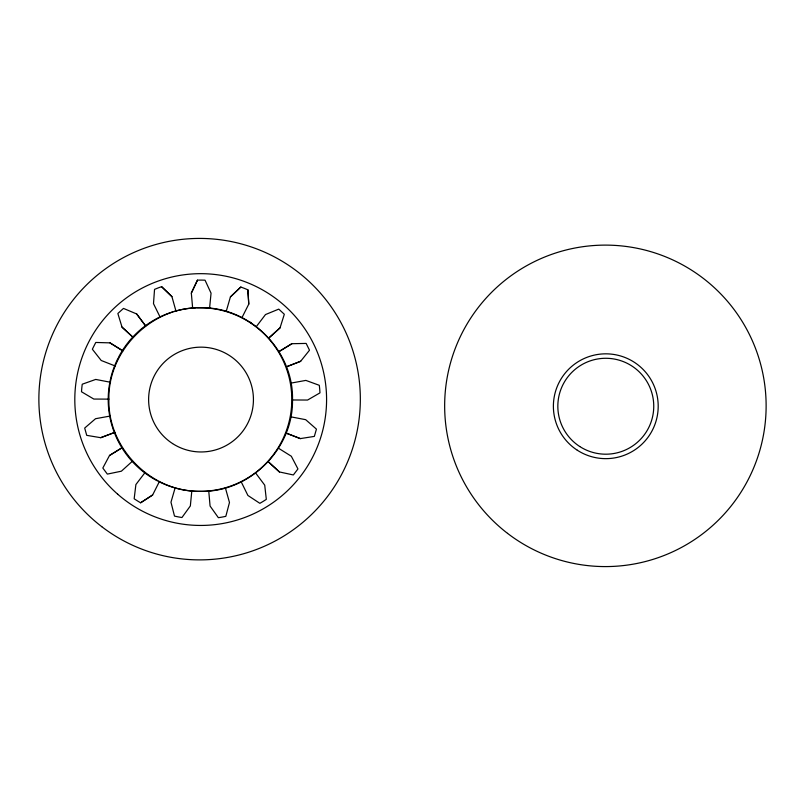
<?xml version="1.0" encoding="UTF-8"?>
<svg xmlns="http://www.w3.org/2000/svg" width="805" height="805" viewBox="0 0 805 805"><rect width="100%" height="100%" fill="white"/><g stroke="black" fill="none" stroke-linecap="round" stroke-linejoin="round"><path stroke-width="1.21" d="M108.896 399.129C107.981 350.064 152.065 306.383 201.119 307.762C250.184 306.836 293.865 350.92 292.497 399.974C293.423 449.039 249.329 492.73 200.274 491.352C151.209 492.278 107.528 448.184 108.896 399.129L93.813 399.059L81.486 391.763L81.798 387.99L82.221 384.226L95.725 379.427L110.537 382.274M191.811 490.919L190.342 505.943L181.94 517.535L178.207 516.88L174.504 516.106L170.972 502.229L175.168 487.729M209.592 308.184L211.051 293.171L205.034 280.17L201.25 280.09L197.456 280.14L191.328 293.08L192.647 308.114M226.225 311.374L230.421 296.884L240.816 287.033L244.368 288.361L247.87 289.8L248.785 304.089L241.993 317.573M280.019 327.907L268.82 338.02L280.039 327.856L284.326 314.252L278.761 309.12L265.499 314.554L256.352 326.558M191.328 293.141L197.456 280.14M159.4 481.541L152.618 495.015L140.583 502.793L137.343 500.831L134.163 498.778L135.894 484.55L145.041 472.555M230.401 296.944L240.816 287.033M132.573 461.084L121.374 471.197L107.347 474.105L102.819 468.037L109.561 455.409L122.43 447.52L109.5 455.529M140.583 502.793L152.628 494.984M291.963 343.705L278.963 351.594L291.833 343.705L306.152 343.423L309.502 350.225L300.547 361.405L286.449 366.788L300.688 361.214M100.635 437.668L114.944 432.325L100.846 437.709L86.719 435.354L84.686 428.059L95.543 418.711L110.386 416.004M175.983 311.143L171.918 296.612L161.614 286.671L158.052 287.959L154.54 289.367L153.493 303.656L160.155 317.19M291.007 383.1L305.86 380.403L319.313 385.313L319.706 389.077L319.977 392.86L307.58 400.045L292.497 399.974M290.857 416.839L305.679 419.677L316.446 429.125L314.342 436.401L300.185 438.624L286.147 433.11L300.486 438.584M115.256 366.003L101.209 360.489L92.354 349.219L95.765 342.457L110.084 342.87L122.873 350.869L109.883 342.86M278.52 448.244L291.319 456.244L297.951 468.943L293.352 474.96L279.355 471.931L268.256 461.708L279.466 471.951M249.379 321.728L251.653 323.298M122.008 327.072L133.147 337.396L122.038 327.182L117.852 313.487L123.477 308.406L136.679 313.96L145.715 326.045L136.639 313.94M161.614 286.671L171.928 296.663M255.678 473.068L264.724 485.153L266.314 499.382L263.114 501.414L259.864 503.336L247.9 495.457L241.238 481.913M225.41 487.961L229.475 502.501L225.823 516.347L222.11 517.082L218.376 517.706L210.075 506.033L208.747 491M247.87 289.8L248.765 304.129M197.376 307.792A91.8 91.8 0 0 1 289.589 419.606A91.8 91.8 0 0 1 158.515 481.44M157.448 480.897A91.8 91.8 0 0 1 112.76 428.119M112.398 426.982A91.8 91.8 0 0 1 118.124 358.064M118.667 356.997A91.8 91.8 0 0 1 172.582 311.948M173.719 311.605A91.8 91.8 0 0 1 196.189 307.832M172.552 443.555A52.406 52.406 0 0 0 253.364 402.218A52.406 52.406 0 0 0 177.16 352.902A52.406 52.406 0 0 0 172.552 443.555M101.762 526.671A160.728 160.728 0 0 0 358.96 420.14A160.728 160.728 0 0 0 138.098 250.657A160.728 160.728 0 0 0 101.762 526.671M117.691 494.2A125.882 125.882 0 0 0 324.163 424.114A125.882 125.882 0 0 0 160.235 280.351A125.882 125.882 0 0 0 117.691 494.2M507.542 533.363A160.728 160.728 0 0 0 764.75 426.821A160.728 160.728 0 0 0 543.888 257.348A160.728 160.728 0 0 0 507.542 533.363M579.731 446.503A47.968 47.968 0 0 0 653.69 408.678A47.968 47.968 0 0 0 583.947 363.538A47.968 47.968 0 0 0 579.731 446.503M577.316 450.237A52.406 52.406 0 0 0 658.128 408.9A52.406 52.406 0 0 0 581.924 359.583A52.406 52.406 0 0 0 577.316 450.237"/></g></svg>
